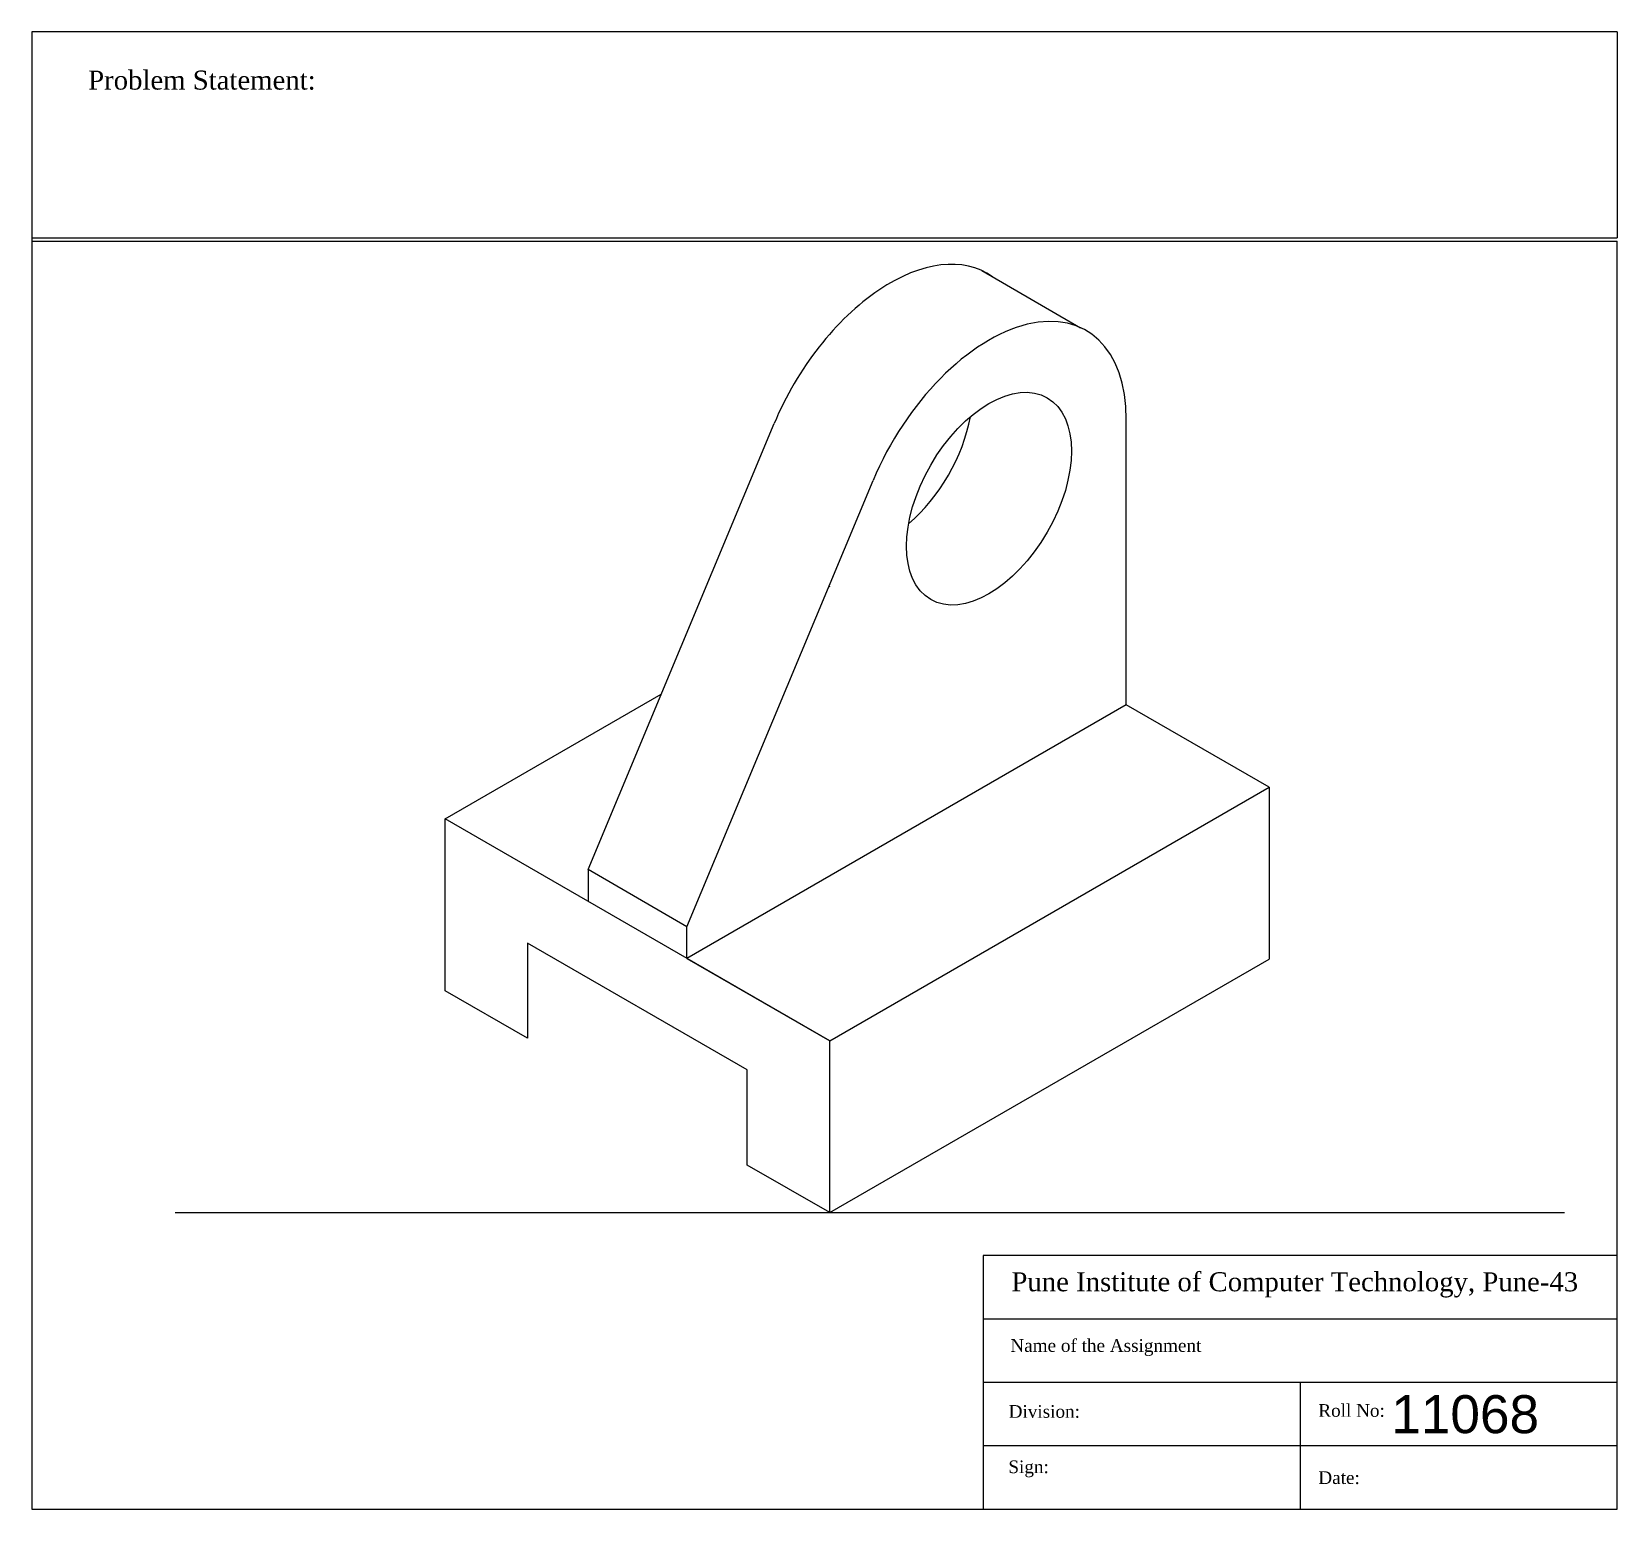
# Model space of a CAD drawing. Header units: inches. Extents: x 232146 to 232396, y 521295 to 521528.
import ezdxf

# ---------------------------------------------------------------- set-up
doc = ezdxf.new("R2010")
doc.units = ezdxf.units.IN
doc.header["$MEASUREMENT"] = 0
doc.styles.get("Standard").update_dxf_attribs({"font": 'arial.ttf'})

msp = doc.modelspace()

# ---------------------------------------------------------------- linework, layer by layer
for p, q in [((232395.9, 521528.24), (232145.9, 521528.24)), ((232145.9, 521528.24), (232145.9, 521495.22)), ((232395.9, 521528.24), (232395.9, 521495.72)), ((232145.9, 521495.72), (232395.9, 521495.72)), ((232145.9, 521495.22), (232145.9, 521295.22)), ((232145.9, 521495.22), (232145.9, 521445.22)), ((232145.9, 521495.22), (232395.9, 521495.22)), ((232395.9, 521295.22), (232395.9, 521495.22)), ((232295.68, 521490.56), (232311.27, 521481.56)), ((232233.61, 521396.1), (232262.96, 521466.44)), ((232318.48, 521422.1), (232318.48, 521467.1)), ((232249.2, 521387.1), (232278.55, 521457.44)), ((232271.6, 521440.79), (232271.72, 521440.72)), ((232211.09, 521404.1), (232245.15, 521423.77)), ((232318.48, 521422.1), (232249.2, 521382.1)), ((232341, 521409.1), (232318.48, 521422.1)), ((232271.72, 521369.1), (232341, 521409.1)), ((232341, 521409.1), (232341, 521382)), ((232211.09, 521377), (232211.09, 521404.1)), ((232271.72, 521369.1), (232211.09, 521404.1)), ((232249.2, 521387.1), (232233.61, 521396.1)), ((232233.61, 521396.1), (232233.61, 521391.1)), ((232249.2, 521382.1), (232249.2, 521387.1)), ((232258.73, 521364.5), (232224.08, 521384.5)), ((232224.08, 521384.5), (232224.08, 521369.5)), ((232249.2, 521382.1), (232271.72, 521369.1)), ((232271.72, 521342), (232341, 521382)), ((232224.08, 521369.5), (232211.09, 521377)), ((232395.9, 521295.22), (232395.9, 521370.22)), ((232271.72, 521342), (232271.72, 521369.1)), ((232271.72, 521342), (232271.72, 521369.1)), ((232258.73, 521349.5), (232258.73, 521364.5)), ((232271.72, 521342), (232258.73, 521349.5)), ((232271.72, 521342), (232258.73, 521349.5)), ((232395.9, 521295.22), (232395.9, 521345.22)), ((232168.54, 521342), (232387.57, 521342)), ((232295.9, 521335.22), (232295.9, 521295.22)), ((232395.9, 521335.22), (232295.9, 521335.22)), ((232395.9, 521325.22), (232295.9, 521325.22)), ((232395.9, 521315.22), (232295.9, 521315.22)), ((232345.9, 521315.22), (232345.9, 521295.22)), ((232395.9, 521305.22), (232295.9, 521305.22)), ((232145.9, 521295.22), (232395.9, 521295.22))]:
    msp.add_line(p, q)
for centre, major_axis, start_param, end_param in [((232281.24, 521463.6), (-15.31, -26.52), 3.086388, 4.932222), ((232296.83, 521454.6), (-15.31, -26.52), 2.356194, 4.932222), ((232281.24, 521463.6), (-9.19, -15.91), 1.013198, 2.128395)]:
    msp.add_ellipse(centre, major_axis=major_axis, ratio=0.57735, start_param=start_param, end_param=end_param)
msp.add_ellipse((232296.83, 521454.6), major_axis=(-9.19, -15.91), ratio=0.57735)

# ---------------------------------------------------------------- texts
at = {"attachment_point": 1}
for s, width, insert, char_height in [('{\\fTimes New Roman Baltic|b0|i0|c0|p18;Problem Statement: }', 88.8453, (232154.8, 521522.11), 3), ('{\\fTimes New Roman Baltic|b0|i0|c0|p18;Name of the Assignment}', 88.8453, (232300.2, 521322.05), 2), ('11068', 33.2288, (232360.26, 521313.22), 6), ('{\\fTimes New Roman Baltic|b0|i0|c0|p18;Division:}', 88.8453, (232299.93, 521311.65), 2), ('{\\fTimes New Roman Baltic|b0|i0|c0|p18;Roll No: }', 88.8453, (232348.76, 521311.8), 2), ('{\\fTimes New Roman Baltic|b0|i0|c0|p18;Sign: }', 88.8453, (232299.89, 521302.92), 2), ('{\\fTimes New Roman Baltic|b0|i0|c0|p18;Date: }', 88.8453, (232348.76, 521301.21), 2)]:
    msp.add_mtext_dynamic_manual_height_columns(s, width=width, gutter_width=1, heights=[0], dxfattribs=dict(at, insert=insert, char_height=char_height))
at = {"ltscale": 2, "insert": (232300.37, 521332.6), "char_height": 3, "attachment_point": 1}
msp.add_mtext_dynamic_manual_height_columns('{\\fTimes New Roman Baltic|b0|i0|c0|p18;Pune Institute of Computer Technology, Pune-43}', width=88.8453, gutter_width=1, heights=[0], dxfattribs=at)

doc.saveas('drawing.dxf')
